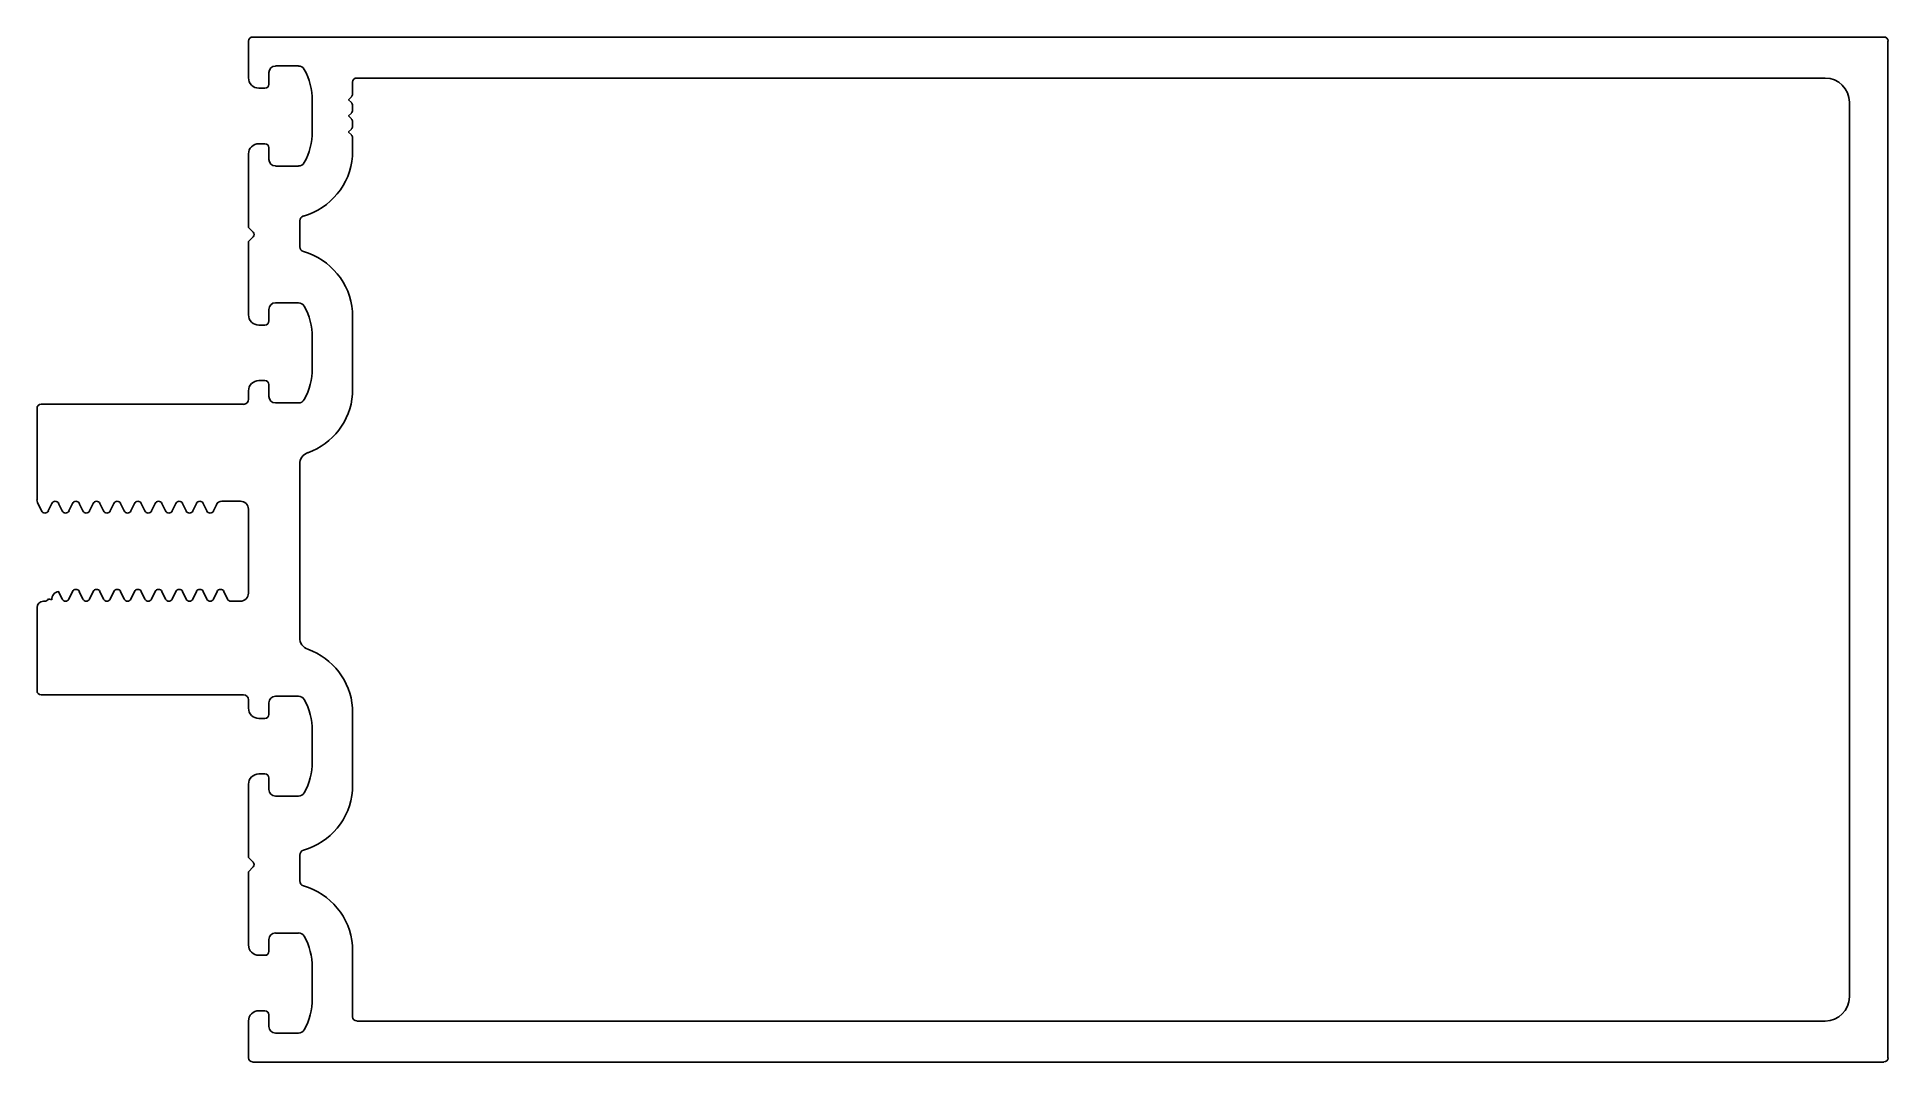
# Model space of a CAD drawing. Extents: x -64 to 51, y 9 to 73.
import ezdxf

# ---------------------------------------------------------------- set-up
doc = ezdxf.new("R2010")
doc.units = 0
doc.layers.add('1', color=7, linetype='CONTINUOUS')

msp = doc.modelspace()

# ---------------------------------------------------------------- linework, layer by layer
at = {"layer": '1', "linetype": 'CONTINUOUS'}
for p, q in [((-50.77, 70.12), (-50.77, 72.4)), ((-50.51, 72.65), (50.58, 72.65)), ((50.83, 72.4), (50.83, 9.41)), ((-49.5, 70.45), (-49.5, 69.73)), ((-47.66, 70.86), (-49.09, 70.86)), ((-44.06, 70.11), (46.94, 70.11)), ((-49.75, 69.48), (-50.13, 69.48)), ((-44.56, 68.77), (-44.39, 68.94)), ((-44.32, 69.12), (-44.32, 69.86)), ((-46.81, 66.8), (-46.81, 68.72)), ((-44.39, 68.59), (-44.56, 68.76)), ((-44.56, 67.77), (-44.39, 67.94)), ((-44.39, 67.59), (-44.56, 67.76)), ((-44.32, 68.12), (-44.32, 68.41)), ((-44.32, 68.41), (-44.32, 68.12)), ((-44.32, 68.12), (-44.32, 68.41)), ((-44.32, 68.41), (-44.32, 68.12)), ((-44.32, 68.12), (-44.32, 68.41)), ((48.44, 68.61), (48.44, 41.28)), ((-44.56, 66.77), (-44.39, 66.94)), ((-44.39, 66.59), (-44.56, 66.76)), ((-44.32, 67.12), (-44.32, 67.41)), ((-50.77, 60.86), (-50.77, 65.41)), ((-50.13, 66.04), (-49.75, 66.04)), ((-49.5, 65.79), (-49.5, 65.07)), ((-44.32, 65.26), (-44.32, 66.41)), ((-49.09, 64.66), (-47.66, 64.66)), ((-50.47, 60.57), (-50.77, 60.86)), ((-47.59, 59.66), (-47.59, 61.26)), ((-50.77, 59.99), (-50.47, 60.28)), ((-50.77, 55.44), (-50.77, 59.99)), ((-49.5, 55.78), (-49.5, 55.06)), ((-47.66, 56.19), (-49.09, 56.19)), ((-44.32, 50.52), (-44.32, 55.65)), ((-49.75, 54.81), (-50.13, 54.81)), ((-46.81, 52.13), (-46.81, 54.05)), ((-50.77, 50.21), (-50.77, 50.73)), ((-50.13, 51.37), (-49.75, 51.37)), ((-49.5, 51.12), (-49.5, 50.39)), ((-63.87, 43.98), (-63.87, 49.65)), ((-63.62, 49.9), (-51.08, 49.9)), ((-49.09, 49.99), (-47.66, 49.99)), ((-47.59, 35.44), (-47.59, 46.19)), ((-63.59, 43.29), (-63.83, 43.82)), ((-62.95, 43.76), (-63.17, 43.29)), ((-62.31, 43.29), (-62.53, 43.76)), ((-61.67, 43.76), (-61.89, 43.29)), ((-61.03, 43.29), (-61.25, 43.76)), ((-60.39, 43.76), (-60.61, 43.29)), ((-59.75, 43.29), (-59.97, 43.76)), ((-59.11, 43.76), (-59.33, 43.29)), ((-58.47, 43.29), (-58.69, 43.76)), ((-57.83, 43.76), (-58.05, 43.29)), ((-57.19, 43.29), (-57.41, 43.76)), ((-56.55, 43.76), (-56.77, 43.29)), ((-55.91, 43.29), (-56.13, 43.76)), ((-55.27, 43.76), (-55.49, 43.29)), ((-54.63, 43.29), (-54.85, 43.76)), ((-53.99, 43.76), (-54.21, 43.29)), ((-53.35, 43.29), (-53.57, 43.76)), ((-52.75, 43.68), (-52.93, 43.29)), ((-51.27, 43.9), (-52.41, 43.9)), ((-50.77, 38.2), (-50.77, 43.4)), ((48.44, 41.28), (48.44, 13.19)), ((-62.53, 38.3), (-62.31, 37.83)), ((-61.89, 37.83), (-61.67, 38.3)), ((-61.25, 38.3), (-61.03, 37.83)), ((-60.61, 37.83), (-60.39, 38.3)), ((-59.97, 38.3), (-59.75, 37.83)), ((-59.33, 37.83), (-59.11, 38.3)), ((-58.69, 38.3), (-58.47, 37.83)), ((-58.05, 37.83), (-57.83, 38.3)), ((-57.41, 38.3), (-57.19, 37.83)), ((-56.77, 37.83), (-56.55, 38.3)), ((-56.13, 38.3), (-55.91, 37.83)), ((-55.49, 37.83), (-55.27, 38.3)), ((-54.85, 38.3), (-54.63, 37.83)), ((-54.21, 37.83), (-53.99, 38.3)), ((-53.57, 38.3), (-53.35, 37.83)), ((-52.93, 37.83), (-52.71, 38.3)), ((-52.29, 38.3), (-52.07, 37.83)), ((-63.87, 32.15), (-63.87, 37.3)), ((-63.47, 37.7), (-63.39, 37.7)), ((-63.16, 37.85), (-62.95, 37.78)), ((-51.86, 37.7), (-51.27, 37.7)), ((-51.08, 31.9), (-63.62, 31.9)), ((-50.77, 31.07), (-50.77, 31.58)), ((-49.5, 31.41), (-49.5, 30.69)), ((-47.66, 31.82), (-49.09, 31.82)), ((-44.32, 25.98), (-44.32, 31.11)), ((-49.75, 30.44), (-50.13, 30.44)), ((-46.81, 27.76), (-46.81, 29.68)), ((-50.13, 27), (-49.75, 27)), ((-49.5, 26.75), (-49.5, 26.03)), ((-50.77, 21.82), (-50.77, 26.36)), ((-49.09, 25.62), (-47.66, 25.62)), ((-50.47, 21.53), (-50.77, 21.82)), ((-47.59, 20.37), (-47.59, 21.97)), ((-50.77, 20.94), (-50.47, 21.24)), ((-50.77, 16.4), (-50.77, 20.94)), ((-49.5, 16.74), (-49.5, 16.01)), ((-47.66, 17.14), (-49.09, 17.14)), ((-44.32, 11.95), (-44.32, 16.36)), ((-49.75, 15.76), (-50.13, 15.76)), ((-46.81, 13.08), (-46.81, 15.01)), ((-50.77, 9.41), (-50.77, 11.69)), ((-50.13, 12.32), (-49.75, 12.32)), ((-49.5, 12.07), (-49.5, 11.35)), ((-44.32, 11.95), (-44.32, 11.95)), ((46.94, 11.69), (-44.06, 11.69)), ((-49.09, 10.94), (-47.66, 10.94)), ((50.58, 9.15), (-50.51, 9.15))]:
    msp.add_line(p, q, dxfattribs=at)
for centre, radius, start, end in [((-50.51, 72.4), 0.254, 90, 180), ((50.58, 72.4), 0.254, 360, 90), ((-50.13, 70.12), 0.635, 180, 270), ((-49.09, 70.45), 0.406, 90, 180), ((-47.66, 70.45), 0.406, 29.1597, 89.9996), ((-50.77, 68.72), 3.96, 359.9999, 29.16), ((-44.06, 69.86), 0.254, 90, 180), ((46.94, 68.61), 1.5, 360, 90), ((-49.75, 69.73), 0.25, 270, 360), ((-44.57, 69.12), 0.25, 315, 360), ((-44.55, 68.76), 0.008, 135, 225), ((-44.55, 67.76), 0.008, 135, 225), ((-44.57, 68.41), 0.25, 0, 45), ((-44.57, 68.12), 0.25, 315, 360), ((-50.77, 66.8), 3.96, 330.8408, 0.0004), ((-44.55, 66.76), 0.008, 135, 225), ((-44.57, 67.41), 0.25, 360, 45), ((-44.57, 67.12), 0.25, 315, 360), ((-44.57, 66.41), 0.25, 0, 45), ((-50.13, 65.41), 0.635, 90, 180), ((-49.75, 65.79), 0.25, 0, 90), ((-49.09, 65.07), 0.406, 180, 270), ((-47.66, 65.07), 0.406, 269.9984, 330.8387), ((-48.52, 65.62), 4.22, 285.8939, 355.2013), ((-47.27, 61.26), 0.317, 105.8939, 180), ((-50.62, 60.42), 0.203, 315, 45), ((-47.27, 59.66), 0.317, 180, 254.1061), ((-48.52, 55.3), 4.22, 4.7987, 74.1061), ((-50.13, 55.44), 0.635, 180, 270), ((-49.75, 55.06), 0.25, 270, 360), ((-49.09, 55.78), 0.406, 90, 180), ((-47.66, 55.78), 0.406, 29.1597, 89.9996), ((-50.77, 54.05), 3.96, 359.9999, 29.16), ((-50.77, 52.13), 3.96, 330.8408, 0.0004), ((-50.13, 50.73), 0.635, 90, 180), ((-49.75, 51.12), 0.25, 360, 90), ((-48.52, 50.87), 4.22, 289.7981, 355.2013), ((-63.62, 49.65), 0.25, 90, 180), ((-51.08, 50.21), 0.317, 270, 360), ((-49.09, 50.39), 0.406, 180, 270), ((-47.66, 50.39), 0.406, 269.9984, 330.8387), ((-46.83, 46.19), 0.762, 109.7981, 180), ((-63.49, 43.98), 0.381, 180, 204.675), ((-62.74, 43.66), 0.234, 24.675, 155.325), ((-61.46, 43.66), 0.234, 24.675, 155.325), ((-60.18, 43.66), 0.234, 24.675, 155.325), ((-58.9, 43.66), 0.234, 24.675, 155.325), ((-57.62, 43.66), 0.234, 24.675, 155.325), ((-56.34, 43.66), 0.234, 24.675, 155.325), ((-55.06, 43.66), 0.234, 24.675, 155.325), ((-53.78, 43.66), 0.234, 24.675, 155.325), ((-52.41, 43.52), 0.381, 90, 155.325), ((-51.26, 43.4), 0.492, 359.632, 91.3011), ((-63.38, 43.39), 0.234, 204.675, 335.325), ((-62.1, 43.39), 0.234, 204.675, 335.325), ((-60.82, 43.39), 0.234, 204.675, 335.325), ((-59.54, 43.39), 0.234, 204.675, 335.325), ((-58.26, 43.39), 0.234, 204.675, 335.325), ((-56.98, 43.39), 0.234, 204.675, 335.325), ((-55.7, 43.39), 0.234, 204.675, 335.325), ((-54.42, 43.39), 0.234, 204.675, 335.325), ((-53.14, 43.39), 0.234, 204.675, 335.325), ((-62.47, 37.82), 0.482, 96.5974, 184.9057), ((-61.46, 38.2), 0.234, 24.675, 155.325), ((-60.18, 38.2), 0.234, 24.675, 155.325), ((-58.9, 38.2), 0.234, 24.675, 155.325), ((-57.62, 38.2), 0.234, 24.675, 155.325), ((-56.34, 38.2), 0.234, 24.675, 155.325), ((-55.06, 38.2), 0.234, 24.675, 155.325), ((-53.78, 38.2), 0.234, 24.675, 155.325), ((-52.5, 38.2), 0.234, 24.675, 155.325), ((-51.27, 38.2), 0.5, 270, 0), ((-63.47, 37.3), 0.4, 90, 180), ((-63.39, 37.95), 0.254, 270, 335.325), ((-62.1, 37.93), 0.234, 204.675, 335.325), ((-60.82, 37.93), 0.234, 204.675, 335.325), ((-59.54, 37.93), 0.234, 204.675, 335.325), ((-58.26, 37.93), 0.234, 204.675, 335.325), ((-56.98, 37.93), 0.234, 204.675, 335.325), ((-55.7, 37.93), 0.234, 204.675, 335.325), ((-54.42, 37.93), 0.234, 204.675, 335.325), ((-53.14, 37.93), 0.234, 204.675, 335.325), ((-51.86, 37.93), 0.234, 204.675, 270), ((-46.83, 35.44), 0.762, 180, 250.2019), ((-48.52, 30.75), 4.22, 4.7987, 70.2019), ((-63.62, 32.15), 0.25, 180, 270), ((-51.08, 31.58), 0.317, 0, 90), ((-50.13, 31.07), 0.635, 180, 270), ((-49.09, 31.41), 0.406, 90, 180), ((-47.66, 31.41), 0.406, 29.1613, 90.0016), ((-50.77, 29.68), 3.96, 359.9996, 29.1592), ((-49.75, 30.69), 0.25, 270, 360), ((-50.77, 27.76), 3.96, 330.84, 0.0001), ((-50.13, 26.36), 0.635, 89.9999, 180), ((-49.75, 26.75), 0.25, 360, 90), ((-49.09, 26.03), 0.406, 180, 270), ((-47.66, 26.03), 0.406, 270.0004, 330.8403), ((-48.52, 26.33), 4.22, 285.8939, 355.2013), ((-47.27, 21.97), 0.317, 105.8939, 180), ((-50.62, 21.38), 0.203, 315, 45), ((-47.27, 20.37), 0.317, 180, 254.1061), ((-48.52, 16.01), 4.22, 4.7987, 74.1061), ((-50.13, 16.4), 0.635, 180, 270), ((-49.09, 16.74), 0.406, 90, 180), ((-47.66, 16.74), 0.406, 29.1613, 90.0016), ((-50.77, 15.01), 3.96, 359.9996, 29.1592), ((-49.75, 16.01), 0.25, 270, 0), ((-50.77, 13.08), 3.96, 330.84, 0.0001), ((46.94, 13.19), 1.5, 270, 0), ((-50.13, 11.69), 0.635, 90, 180), ((-49.75, 12.07), 0.25, 360, 90), ((-44.06, 11.95), 0.254, 180, 270), ((-49.09, 11.35), 0.406, 180, 270), ((-47.66, 11.35), 0.406, 270.0004, 330.8403), ((-50.51, 9.41), 0.254, 180, 270), ((50.58, 9.41), 0.254, 270, 360)]:
    msp.add_arc(centre, radius, start, end, dxfattribs=at)

doc.saveas('drawing.dxf')
